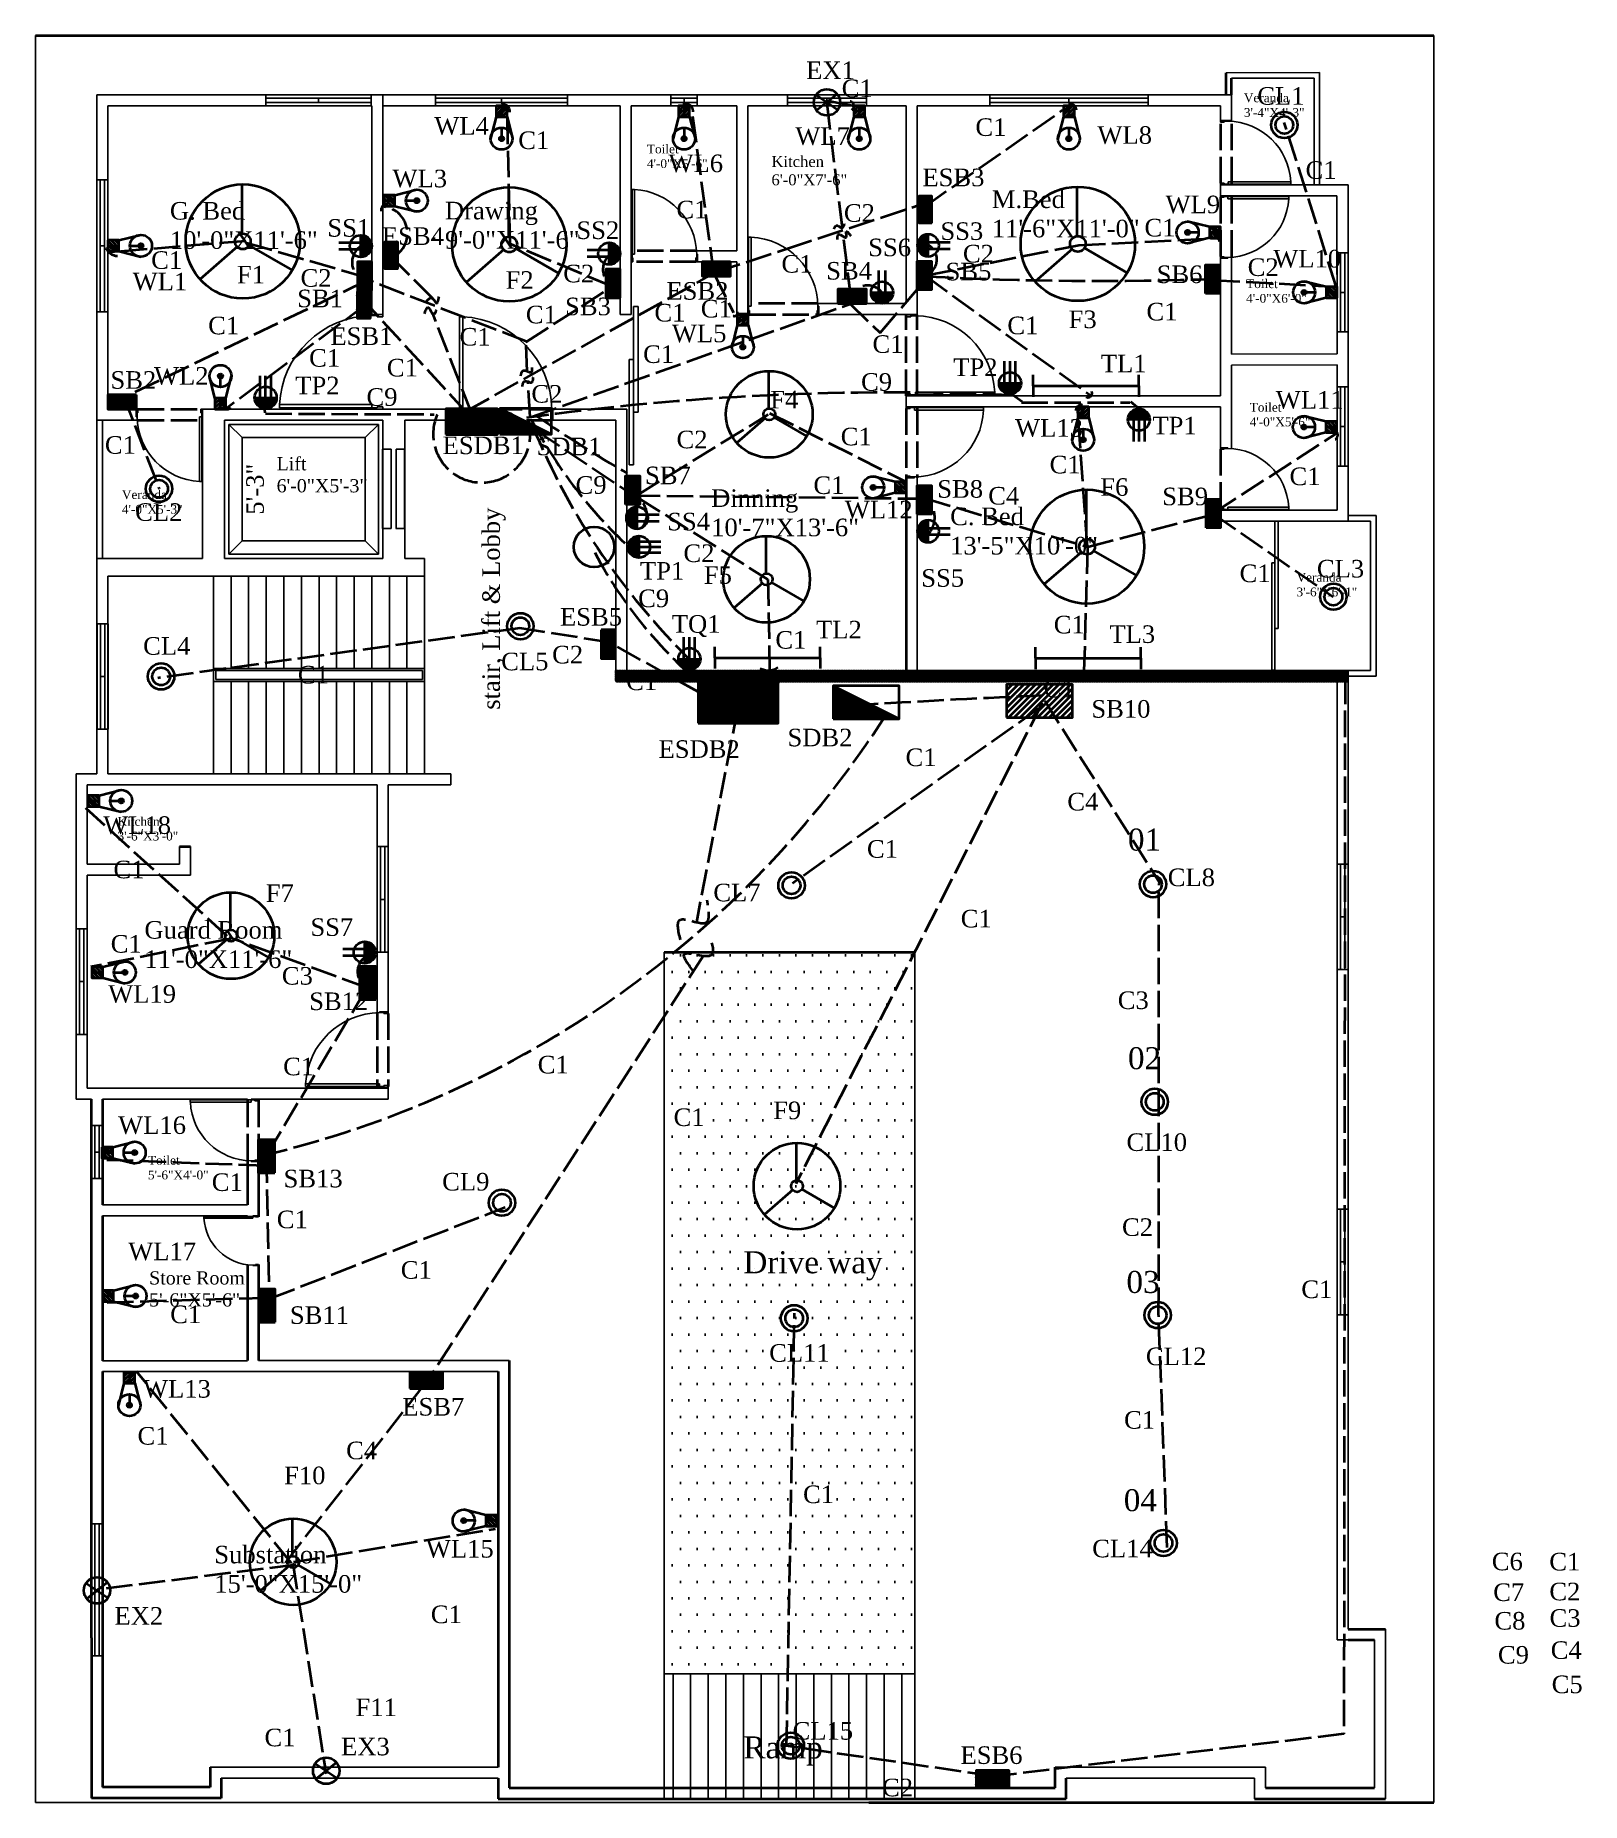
# Model space of a CAD drawing. Header units: inches. Extents: x -495 to 208, y -761 to 43.
import ezdxf

# ---------------------------------------------------------------- set-up
doc = ezdxf.new("R2010")
doc.units = ezdxf.units.IN
doc.header["$MEASUREMENT"] = 0
doc.linetypes.add('ACAD_ISO02W100', pattern=[15, 12, -3])
doc.linetypes.add('ACAD_ISO03W100', pattern=[30, 12, -18])
for name, color, linetype in [('conduit', 110, 'ACAD_ISO02W100'), ('conduit_text', 151, 'ACAD_ISO02W100'), ('Dimention', 228, 'Continuous'), ('Discontinuos', 221, 'ACAD_ISO02W100'), ('Door', 170, 'Continuous'), ('drive way', 223, 'Continuous'), ('Emergency C', 50, 'ACAD_ISO02W100'), ('Fan', 29, 'Continuous'), ('Hatch', 170, 'Continuous'), ('ramp', 5, 'Continuous'), ('Room Name', 12, 'Continuous'), ('SDB to SDB Conduit', 98, 'ACAD_ISO03W100'), ('sliding door', 6, 'Continuous'), ('stair', 160, 'Continuous'), ('Switch board', 182, 'Continuous'), ('Text', 18, 'Continuous'), ('TExt 2', 228, 'Continuous'), ('veranda', 24, 'Continuous'), ('window', 78, 'Continuous')]:
    doc.layers.add(name, color=color, linetype=linetype)
doc.layers.get('Dimention').off()
doc.styles.get("Standard").update_dxf_attribs({"font": 'times.ttf', "height": 8})

# ---------------------------------------------------------------- blocks, each defined once
blk = doc.blocks.new('window 2')
at = {"layer": 'Door'}
for p, q in [((0.5, 5), (0.5, 47)), ((0.5, 47), (2, 47)), ((2, 47), (2, 5)), ((2, 5), (0, 5)), ((0, 0), (0, 5)), ((1, 0), (0, 0)), ((0.5, 2.5), (0.5, 5)), ((1, 2.5), (0.5, 2.5)), ((1, 0), (1, 2.5)), ((42.5, 2.5), (42, 2.5)), ((42, 0), (42, 2.5)), ((43, 0), (42, 0)), ((43, 5), (42.5, 5)), ((42.5, 2.5), (42.5, 5)), ((43, 0), (43, 5))]:
    blk.add_line(p, q, dxfattribs=at)
blk.add_arc((-0.12, 4.43), 42.62, 0.76273, 87.15401, dxfattribs=at)
blk = doc.blocks.new('window 1')
at = {"layer": 'Door'}
for p, q in [((-0.5, 47), (-2, 47)), ((-2, 47), (-2, 5)), ((-0.5, 5), (-0.5, 47)), ((-43, 5), (-42.5, 5)), ((-43, 0), (-43, 5)), ((-43, 0), (-42, 0)), ((-42.5, 2.5), (-42.5, 5)), ((-42.5, 2.5), (-42, 2.5)), ((-42, 0), (-42, 2.5)), ((-2, 5), (0, 5)), ((-1, 2.5), (-0.5, 2.5)), ((-1, 0), (-1, 2.5)), ((-1, 0), (0, 0)), ((-0.5, 2.5), (-0.5, 5)), ((0, 0), (0, 5))]:
    blk.add_line(p, q, dxfattribs=at)
blk.add_arc((0.1, 4.4), 42.6, 92.846, 179.2373, dxfattribs=at)
blk = doc.blocks.new('window')
at = {"layer": 'window'}
for p, q in [((-12, 5), (12, 5)), ((-12, 0), (-12, 5)), ((-12, 3.5), (12, 3.5)), ((0, 3.5), (0, 1.5)), ((12, 5), (12, 0)), ((12, 1.5), (-12, 1.5)), ((12, 0), (-12, 0))]:
    blk.add_line(p, q, dxfattribs=at)
blk = doc.blocks.new("6' sliding door")
at = {"layer": 'sliding door'}
for p, q in [((0, 0), (0, -72)), ((0, 0), (2, 0)), ((2, 0), (2, -48)), ((-2, -24), (-2, -72)), ((0, -24), (-2, -24)), ((0, -48), (2, -48)), ((0, -72), (-2, -72))]:
    blk.add_line(p, q, dxfattribs=at)
blk = doc.blocks.new('sliding door off')
at = {"layer": 'sliding door'}
for p, q in [((-24.27, 5.06), (-0.27, 5.06)), ((-24.27, 3.06), (-24.27, 5.06)), ((-0.27, 5.06), (-0.27, 3.06)), ((-0.27, 3.06), (-24.27, 3.06)), ((-24.27, 1.98), (-0.26, 1.98)), ((-24.26, 0.03), (-24.26, 2.03)), ((-0.26, 0.03), (-24.26, 0.03)), ((-0.26, 1.98), (-0.26, 0.03))]:
    blk.add_line(p, q, dxfattribs=at)
blk = doc.blocks.new('A$C7D924392')
at = {"layer": 'sliding door'}
for p, q in [((0, 0), (0, 48.87)), ((0, 48.87), (1.5, 48.87)), ((1.5, 0), (1.5, 48.87)), ((0, 0), (1.5, 0))]:
    blk.add_line(p, q, dxfattribs=at)
blk = doc.blocks.new('Sliding door2')
at = {"layer": 'sliding door'}
for p, q in [((-3, -67.86), (-3, -18.99)), ((-3, -18.99), (-1.5, -18.99)), ((-1.5, -67.86), (-1.5, -18.99)), ((-3, -67.86), (-1.5, -67.86))]:
    blk.add_line(p, q, dxfattribs=at)
blk.add_blockref('A$C7D924392', (-1.5, -48.87), dxfattribs=at)
blk = doc.blocks.new('Fan')
at = {"layer": 'Fan', "lineweight": 40}
for p, q in [((-0.17, 2.72), (-0.17, 19.58)), ((-1.81, -1.73), (-14.7, -12.97)), ((2.28, -1.41), (17.05, -9.95))]:
    blk.add_line(p, q, dxfattribs=at)
for radius in [19.69, 2.69]:
    blk.add_circle((0.05, 0.01), radius, dxfattribs=at)
blk = doc.blocks.new('2 pin')
at = {"layer": 'Switch board', "lineweight": 40}
h = blk.add_hatch(dxfattribs=at)
h.set_pattern_fill('ANSI31', color=256, scale=5, style=0)
h.set_pattern_definition([(45, (-254.6713, 8.2058), (-0.4419417, 0.4419417), [])])
h.paths.add_polyline_path([(5, 5), (-5, 5, 1)])
for p, q in [((-1.5, 5), (-1.5, 15)), ((1.5, 5), (1.5, 15)), ((-5, 5), (5, 5))]:
    blk.add_line(p, q, dxfattribs=at)
blk.add_circle((0, 5), 5, dxfattribs=at)
blk = doc.blocks.new('SB')
at = {"layer": 'Switch board', "lineweight": 40}
h = blk.add_hatch(dxfattribs=at)
h.set_pattern_fill('ANSI31', color=256, scale=5, style=0)
h.set_pattern_definition([(45, (-224.795, 3.29954), (-0.4419417, 0.4419417), [])])
h.paths.add_polyline_path([(5, 0), (5, 5), (-5, 5), (-5, 0)])
blk.add_lwpolyline([(-5, 0), (5, 0), (5, 5), (-5, 5)], close=True, dxfattribs=at)
blk = doc.blocks.new('WL')
at = {"layer": 'Switch board', "lineweight": 40}
h = blk.add_hatch(dxfattribs=at)
h.set_pattern_fill('ANSI31', color=256, scale=5, style=0)
h.set_pattern_definition([(45, (-235.11827, 115.6762), (-0.4419417, 0.4419417), [])])
h.paths.add_polyline_path([(1, 15, 1), (-1, 15, 1)])
h = blk.add_hatch(dxfattribs=at)
h.set_pattern_fill('ANSI31', color=256, scale=10, style=0)
h.set_pattern_definition([(45, (-235.1183, 115.6762), (-0.8838835, 0.8838835), [])])
h.paths.add_polyline_path([(0, 5), (-2.5, 5), (-2.5, 0), (0, 0)])
h.paths.add_polyline_path([(0, 0), (2.5, 0), (2.5, 5), (0, 5)])
for p, q in [((-2.5, 5), (-5, 15)), ((0, 10), (0, 15)), ((2.5, 5), (5, 15)), ((0, 0), (0, 5))]:
    blk.add_line(p, q, dxfattribs=at)
blk.add_lwpolyline([(-2.5, 0), (2.5, 0), (2.5, 5), (-2.5, 5)], close=True, dxfattribs=at)
for radius in [5, 1]:
    blk.add_circle((0, 15), radius, dxfattribs=at)
blk = doc.blocks.new('SDB')
at = {"layer": 'Switch board', "lineweight": 40}
h = blk.add_hatch(dxfattribs=at)
h.set_pattern_fill('ANSI31', color=256, style=0)
h.set_pattern_definition([(45, (-222.54473, 8.84913), (-0.08838835, 0.08838835), [])])
h.paths.add_polyline_path([(-5, 5), (-5, 0), (5, 0)])
blk.add_line((-5, 5), (5, 0), dxfattribs=at)
blk.add_lwpolyline([(-5, 0), (5, 0), (5, 5), (-5, 5)], close=True, dxfattribs=at)
blk = doc.blocks.new('EXF')
at = {"layer": 'Switch board', "lineweight": 40}
for p, q in [((-4.96, 3.37), (4.96, -3.37)), ((4.69, 3.74), (-4.69, -3.74))]:
    blk.add_line(p, q, dxfattribs=at)
blk.add_circle((0, 0), 6, dxfattribs=at)
blk = doc.blocks.new('CL')
at = {"layer": 'Switch board', "lineweight": 40}
for radius in [6, 4]:
    blk.add_circle((0, 0), radius, dxfattribs=at)
blk = doc.blocks.new('TL')
at = {"layer": 'Switch board', "lineweight": 40}
for p, q in [((-24, 0), (-24, 5)), ((-24, 0), (24, 0)), ((-24, 0), (-24, -5)), ((24, 0), (24, 5)), ((24, 0), (24, -5))]:
    blk.add_line(p, q, dxfattribs=at)
blk = doc.blocks.new('ESDB')
at = {"layer": 'Emergency C', "lineweight": 40}
h = blk.add_hatch(dxfattribs=at)
h.set_pattern_fill('ANSI37', color=256, style=0)
h.set_pattern_definition([(45, (293.69249, 96.94993), (-0.08838835, 0.08838835), []), (135, (293.69249, 96.94993), (-0.08838835, -0.08838835), [])])
h.paths.add_polyline_path([(15.29, -7.45), (15.29, 0.05), (0.29, 0.05)])
at = {"layer": 'Switch board', "lineweight": 40, "xscale": 1.5, "yscale": 1.5, "zscale": 1.5}
blk.add_blockref('SDB', (7.79, -7.45), dxfattribs=at)
blk = doc.blocks.new('ESB')
at = {"layer": 'Switch board', "lineweight": 40}
h = blk.add_hatch(dxfattribs=at)
h.set_pattern_fill('ANSI33', color=256, style=0)
h.set_pattern_definition([(45, (320.91762, 69.20733), (-0.1767767, 0.1767767), []), (45, (321.0944, 69.20733), (-0.1767767, 0.1767767), [0.125, -0.0625])])
h.paths.add_polyline_path([(0.01, -5.06), (5.01, -5.06), (5.01, 4.94), (0.01, 4.94)])
blk.add_line((4.99, -0.12), (0.05, -0.09), dxfattribs=at)
at = {"layer": 'Switch board', "lineweight": 40, "rotation": 90}
blk.add_blockref('SB', (5.01, -0.06), dxfattribs=at)
blk = doc.blocks.new('3 pin')
at = {"layer": 'Switch board', "lineweight": 40}
h = blk.add_hatch(dxfattribs=at)
h.set_pattern_fill('ANSI31', color=256, scale=5, style=0)
h.set_pattern_definition([(45, (-257.0965, 5.305), (-0.4419417, 0.4419417), [])])
h.paths.add_polyline_path([(5, 5), (-5, 5, 1)])
for p, q in [((-2.5, 5), (-2.5, 15)), ((0, 5), (0, 15)), ((2.5, 5), (2.5, 15)), ((-5, 5), (5, 5))]:
    blk.add_line(p, q, dxfattribs=at)
blk.add_circle((0, 5), 5, dxfattribs=at)

msp = doc.modelspace()

# ---------------------------------------------------------------- hatches: boundary and pattern name
at = {"layer": 'drive way', "lineweight": 40}
h = msp.add_hatch(dxfattribs=at)
h.set_pattern_fill('DOTS', color=256, scale=120, style=0)
h.set_pattern_definition([(0, (-36.414, 0), (3.75, 7.5), [0, -7.5])])
h.paths.add_polyline_path([(-209.23, -701.96), (-95.23, -701.96), (-95.23, -373.61), (-209.23, -373.61)])
at = {"layer": 'Hatch', "lineweight": 40}
h = msp.add_hatch(dxfattribs=at)
h.set_pattern_fill('ANSI31', color=256, style=0)
h.paths.add_polyline_path([(102.19, -245.53), (-98.81, -245.53), (-103.81, -245.53), (-230.81, -245.53), (-230.81, -250.53), (-223.81, -250.53), (-39.81, -250.53), (102.19, -250.53)])

# ---------------------------------------------------------------- linework, layer by layer
for p, q in [((-494.81, 43.47), (-494.81, -760.53)), ((141.19, -760.53), (141.19, 43.47)), ((-466.81, 16.47), (49.19, 16.47)), ((-466.81, -131.53), (-466.81, 16.47)), ((-336.81, -84.53), (-336.81, 16.47)), ((49.19, 4.73), (49.19, 16.47)), ((-461.81, 11.47), (-341.81, 11.47)), ((-461.81, -126.53), (-461.81, 11.47)), ((-341.81, -84.03), (-341.81, 11.47)), ((-336.81, 11.47), (-228.81, 11.47)), ((-336.81, -84.53), (-336.81, 11.47)), ((-228.81, -83.53), (-228.81, 11.47)), ((-223.81, 11.47), (-175.81, 11.47)), ((-223.81, -83.53), (-223.81, 11.47)), ((-175.81, -54.53), (-175.81, 11.47)), ((-170.81, 11.47), (-98.81, 11.47)), ((-170.81, -83.53), (-170.81, 11.47)), ((-98.81, -78.53), (-98.81, 11.47)), ((-93.81, 11.47), (44.19, 11.47)), ((-93.81, -83.53), (-93.81, 11.47)), ((44.19, 4.05), (44.19, 11.47)), ((44.19, 4.73), (49.19, 4.73)), ((44.19, -24.51), (97.12, -24.48)), ((44.19, -29.51), (44.19, -24.51)), ((44.19, -29.51), (97.12, -29.48)), ((97.12, -24.48), (97.12, -24.48)), ((97.12, -24.48), (102.19, -24.48)), ((97.12, -29.48), (97.19, -101.48)), ((102.19, -177.53), (102.19, -24.48)), ((-194.12, -54.53), (-175.81, -54.53)), ((-223.81, -59.53), (-223.11, -59.53)), ((-194.41, -59.53), (-175.81, -59.53)), ((-175.81, -83.53), (-175.81, -59.53)), ((44.19, -120.53), (44.19, -57.23)), ((49.19, -101.52), (49.19, -57.04)), ((-138.98, -78.53), (-98.81, -78.53)), ((-228.81, -83.53), (-223.81, -83.53)), ((-175.81, -83.53), (-170.06, -83.53)), ((-139.31, -83.53), (-93.81, -83.53)), ((-93.81, -84.12), (-93.81, -83.53)), ((49.19, -101.52), (97.19, -101.48)), ((49.19, -106.52), (97.19, -106.48)), ((49.19, -144.58), (49.19, -106.52)), ((97.19, -172.53), (97.19, -106.48)), ((-93.81, -120.53), (-98.81, -120.53)), ((-98.81, -125.53), (-98.81, -120.53)), ((-93.81, -120.53), (44.19, -120.53)), ((-461.81, -126.53), (-448.21, -126.53)), ((-418.81, -131.53), (-418.81, -126.53)), ((-418.81, -126.53), (-300.43, -126.53)), ((-259.93, -126.53), (-247.81, -126.53)), ((-247.81, -126.53), (-225.81, -126.53)), ((-225.81, -245.53), (-225.81, -126.53)), ((-93.81, -125.53), (-98.81, -125.53)), ((-93.81, -125.53), (44.19, -125.53)), ((44.19, -144.15), (44.19, -125.53)), ((-466.81, -131.53), (-448.51, -131.53)), ((-418.81, -194.53), (-418.81, -131.53)), ((-408.81, -194.53), (-408.81, -131.53)), ((-408.81, -131.53), (-336.81, -131.53)), ((-406.81, -133.53), (-338.81, -133.53)), ((-406.81, -192.53), (-406.81, -133.53)), ((-400.81, -139.53), (-406.81, -133.53)), ((-344.81, -139.53), (-338.81, -133.53)), ((-338.81, -192.53), (-338.81, -133.53)), ((-336.81, -194.53), (-336.81, -131.53)), ((-336.81, -194.53), (-336.81, -131.53)), ((-326.81, -131.53), (-301.43, -131.53)), ((-326.81, -194.53), (-326.81, -131.53)), ((-260.43, -131.53), (-252.81, -131.53)), ((-252.81, -131.53), (-230.81, -131.53)), ((-230.81, -250.53), (-230.81, -131.53)), ((-400.81, -139.53), (-344.81, -139.53)), ((-400.81, -186.53), (-400.81, -139.53)), ((-344.81, -186.53), (-344.81, -139.53)), ((-93.81, -245.53), (-93.81, -157.36)), ((44.19, -172.53), (97.19, -172.47)), ((44.19, -177.53), (44.19, -172.53)), ((72.92, -172.46), (72.92, -172.5)), ((44.19, -177.53), (99.69, -177.53)), ((97.19, -177.53), (102.19, -177.53)), ((-400.81, -186.53), (-406.81, -192.53)), ((-406.81, -192.53), (-338.81, -192.53)), ((-400.81, -186.53), (-344.81, -186.53)), ((-344.81, -186.53), (-338.81, -192.53)), ((-466.81, -194.53), (-418.81, -194.53)), ((-466.81, -292.53), (-466.81, -194.53)), ((-408.81, -194.53), (-336.81, -194.53)), ((-326.81, -194.53), (-317.81, -194.53)), ((-317.81, -202.53), (-317.81, -194.53)), ((-317.81, -202.53), (-317.81, -194.53)), ((-230.81, -202.53), (-230.81, -194.53)), ((-230.81, -202.53), (-230.81, -194.53)), ((-461.81, -202.53), (-317.81, -202.53)), ((-461.81, -292.53), (-461.81, -202.53)), ((-98.81, -245.53), (102.19, -245.53)), ((102.19, -357.53), (102.19, -245.53)), ((-230.81, -250.53), (-223.81, -250.53)), ((-223.81, -250.53), (-39.81, -250.53)), ((97.19, -390.53), (97.19, -250.53)), ((-476.31, -292.53), (-466.81, -292.53)), ((-476.31, -292.53), (-476.31, -440.53)), ((-461.81, -292.53), (-305.81, -292.53)), ((-305.81, -297.53), (-305.81, -292.53)), ((-471.31, -297.53), (-424.19, -297.52)), ((-471.31, -297.53), (-471.31, -333.53)), ((-424.31, -297.53), (-339.31, -297.53)), ((-339.31, -297.53), (-339.31, -401.15)), ((-334.31, -297.53), (-334.31, -401.53)), ((-334.31, -297.53), (-305.81, -297.53)), ((-429.31, -325.58), (-429.31, -333.53)), ((-424.31, -325.58), (-424.31, -338.53)), ((-471.31, -333.53), (-429.31, -333.53)), ((-471.31, -338.53), (-424.31, -338.53)), ((-471.31, -338.53), (-471.31, -435.53)), ((102.19, -681.53), (102.19, -357.53)), ((-208.81, -758.83), (-208.81, -373.61)), ((-94.81, -758.83), (-94.81, -373.61)), ((97.19, -686.53), (97.19, -390.53)), ((-469.34, -440.53), (-476.31, -440.53)), ((-471.31, -435.53), (-334.31, -435.53)), ((-398.34, -440.53), (-464.34, -440.53)), ((-334.31, -440.53), (-393.34, -440.53)), ((-334.31, -434.33), (-334.31, -440.53)), ((-398.34, -488.53), (-464.34, -488.53)), ((-398.34, -493.53), (-464.34, -493.53)), ((-398.34, -559.53), (-464.34, -559.53)), ((-393.34, -559.35), (-279.34, -559.35)), ((-464.34, -564.35), (-284.34, -564.35)), ((119.19, -758.83), (119.19, -681.53)), ((97.19, -686.53), (102.19, -686.53)), ((114.19, -753.83), (114.19, -686.53)), ((-208.81, -701.96), (-94.81, -701.96)), ((-415.34, -744.35), (-284.34, -744.35)), ((-31.09, -744.35), (64.69, -744.35)), ((64.69, -753.83), (64.69, -744.35)), ((-410.34, -749.35), (-284.34, -749.35)), ((-26.09, -749.35), (59.69, -749.35)), ((59.69, -758.83), (59.69, -749.35)), ((-494.81, -760.53), (141.19, -760.53)), ((-172.81, -760.53), (-58.81, -760.53))]:
    msp.add_line(p, q)
at = {"lineweight": 40}
for p, q in [((-494.81, 43.47), (141.19, 43.47)), ((-98.81, -157.78), (-98.81, -245.53)), ((-429.31, -325.58), (-424.31, -325.58)), ((-208.81, -373.61), (-94.81, -373.61)), ((-469.34, -685.53), (-469.34, -440.53)), ((-464.34, -440.53), (-464.34, -488.53)), ((-398.34, -440.53), (-398.34, -441.85)), ((-393.34, -440.53), (-393.34, -441.19)), ((-398.34, -468.5), (-398.34, -488.53)), ((-393.34, -468.25), (-393.34, -493.53)), ((-464.34, -493.53), (-464.34, -559.53)), ((-398.34, -493.53), (-398.34, -494.58)), ((-393.34, -493.53), (-393.34, -494.05)), ((-398.34, -515.81), (-398.34, -559.35)), ((-393.34, -515.7), (-393.34, -559.35)), ((-279.34, -559.35), (-279.34, -753.83)), ((-464.34, -564.35), (-464.34, -753.53)), ((-284.34, -564.35), (-284.34, -744.35)), ((102.19, -681.53), (119.19, -681.53)), ((-469.34, -685.53), (-469.34, -758.53)), ((102.19, -686.53), (114.19, -686.53)), ((-415.34, -744.35), (-415.34, -753.53)), ((-31.09, -753.83), (-31.09, -744.35)), ((-415.34, -753.53), (-464.34, -753.53)), ((-410.34, -749.35), (-410.34, -758.53)), ((-284.34, -749.35), (-284.34, -758.83)), ((-279.34, -753.83), (-31.09, -753.83)), ((-26.09, -758.83), (-26.09, -749.35)), ((64.69, -753.83), (114.19, -753.83)), ((-410.34, -758.53), (-469.34, -758.53)), ((-284.34, -758.83), (-89.11, -758.83)), ((-115.81, -760.53), (141.19, -760.53)), ((-94.69, -758.83), (-26.09, -758.83)), ((59.69, -758.83), (119.19, -758.83))]:
    msp.add_line(p, q, dxfattribs=at)
at = {"lineweight": 18}
for p, q in [((-231.11, -245.53), (-103.81, -245.53)), ((-103.81, -245.53), (-98.81, -245.53))]:
    msp.add_line(p, q, dxfattribs=at)
at = {"lineweight": 9}
msp.add_line((-43.6, -250.53), (102.21, -250.53), dxfattribs=at)
at = {"layer": 'conduit', "lineweight": 40}
for p, q in [((-278.88, -51.06), (-280.27, 11.48)), ((-134.95, 13.86), (-122.65, 11.49)), ((-127.81, -44.02), (-134.95, 13.86)), ((96.8, -70.85), (73.18, 3.86)), ((-123.82, -76.33), (-127.31, -48.08)), ((-399.08, -50.09), (-461.48, -55.3)), ((-344.06, -66.81), (-399.9, -50.69)), ((-313.62, -48.56), (-313.62, -49.34)), ((-232.52, -70.79), (-279.3, -51.24)), ((-90.1, -65.76), (-20.2, -51.96)), ((-20.2, -51.96), (44.2, -48.76)), ((-344.09, -68.1), (-452.04, -120.05)), ((-271.21, -95.99), (-344.42, -67.45)), ((-271.74, -96.1), (-232.81, -71.05)), ((-110.67, -91.85), (-88.64, -66.09)), ((-89.85, -66), (-14.71, -120.46)), ((40.91, -67.85), (97.1, -70.91)), ((-269.24, -130.11), (-121.54, -77.73)), ((-124.78, -78.2), (-110.67, -91.85)), ((-271.11, -109.52), (-271.74, -95.89)), ((-455.01, -120.03), (-438.56, -162.8)), ((-269.72, -130.05), (-270.77, -113.56)), ((-278.93, -128.3), (-220.43, -167.47)), ((-160.94, -128.38), (-98.8, -159.65)), ((-16.33, -189.28), (-20.89, -125.55)), ((-221.35, -165.86), (-161.62, -129.08)), ((41.11, -173.78), (97.04, -137.52)), ((-222.64, -165.86), (-89.28, -167.31)), ((-220.91, -166.73), (-161.71, -204.04)), ((-90.32, -167.06), (-16.33, -189.28)), ((-16.2, -189.16), (41.78, -174.17)), ((41.11, -174.3), (95.44, -212.03)), ((-16.35, -189.48), (-17.93, -245.65)), ((-161.71, -204.04), (-160.88, -245.49)), ((-37.96, -262.42), (-150.53, -342.43)), ((-36.97, -260.38), (-148.97, -479.01)), ((-35.77, -259.27), (16.7, -342.36)), ((-407.52, -366.31), (-471.91, -308.11)), ((16.03, -538.2), (16.19, -342.45)), ((-406, -367.5), (-469.52, -380.36)), ((-343.94, -389.8), (-406.69, -366.91)), ((-389.43, -465.53), (-343.94, -389.8)), ((-390.39, -470.84), (-464.25, -468.1)), ((-389.8, -466.58), (-388.48, -533.59)), ((-388.22, -531.22), (-281.09, -489.6)), ((-390.19, -530.95), (-464.49, -533.17)), ((19.92, -644.41), (16.03, -538.2))]:
    msp.add_line(p, q, dxfattribs=at)
for centre, radius, start, end in [((-282.06, 8.91), 3.08, 353.07831, 103.1979), ((-199.03, 8.84), 3.37, 358.2835, 111.85104), ((-124.59, 11.36), 2.07, 301.89469, 81.1998), ((-24.29, 9.38), 2.92, 3.22069, 104.81764), ((-335.24, -35.88), 2.35, 72.6985, 194.11779), ((-337.8, -46.56), 12.2, 297.25587, 86.51022), ((42.33, -48.05), 1.99, 293.68092, 44.57338), ((-457.1, -50.78), 6.11, 201.53275, 266.5551), ((-341.82, -59.86), 8.97, 123.8289, 223.61629), ((-227.85, -63), 8.85, 122.37595, 239.13346), ((-92.37, -58.56), 7.55, 286.43155, 71.97518), ((-116.28, -78.32), 8.04, 20.03191, 164.40623), ((-11.25, 1430.9), 1499.13, 267.01595, 272.05095), ((-176.91, -82.79), 1.43, 244.17693, 21.45267), ((-104.89, -1333.69), 1214.69, 87.50109, 97.88244), ((-16.11, -119.35), 1.87, 242.17368, 25.34955), ((-407.65, -124.7), 1.96, 202.82489, 325.95258), ((-19.08, -127.26), 2.58, 80.23958, 177.0171), ((-80.04, -32.42), 213.49, 207.57554, 226.58909), ((70.65, 356.74), 592.02, 235.2878, 239.96102), ((95.25, -138.33), 2.25, 300.0209, 101.52998), ((-99.73, -159.54), 0.959, 266.36689, 54.01965), ((-225.78, -174.6), 9.06, 318.71772, 56.07084), ((-97.35, -175.72), 11.55, 314.27153, 49.93652), ((-161.52, -238.18), 7.26, 239.34096, 307.06228), ((148.57, -4609.81), 4356.88, 92.43693, 93.47595), ((-497.44, -15.51), 462.89, 283.17698, 327.32206), ((-340.09, -382.56), 8.21, 116.33931, 242.17119)]:
    msp.add_arc(centre, radius, start, end, dxfattribs=at)
for points in [[(-131.6, -44.58), (-130.3, -42.97), (-128.15, -44.1), (-126.68, -42.2)], [(-130.04, -49.34), (-129.41, -47.03), (-126.06, -48.47), (-126.06, -45.89), (-123.61, -48.2)], [(-317.79, -83), (-316.09, -80.26), (-313.81, -83.55), (-312.27, -81.34)], [(-316.87, -77.54), (-314.66, -76.01), (-312.31, -78.33), (-311.23, -75.29)], [(-274.01, -111.35), (-272.85, -108.96), (-269.17, -109.74), (-268.88, -107.56)], [(-273.34, -116.35), (-272.27, -113.87), (-269.09, -114.37), (-268.34, -112.06)]]:
    msp.add_spline(points, degree=3, dxfattribs=at)
at = {"layer": 'Discontinuos', "lineweight": 40}
for p, q in [((44.19, 3.17), (44.2, -24.51)), ((49.19, 3.17), (49.2, -24.51)), ((44.19, -30.17), (44.19, -57.23)), ((49.19, -30.17), (49.19, -57.23)), ((-194.12, -54.53), (-222.41, -54.53)), ((-194.41, -59.53), (-223.11, -59.53)), ((-138.98, -78.53), (-169.31, -78.53)), ((-170.06, -83.53), (-139.31, -83.53)), ((-98.81, -120.53), (-98.81, -83.67)), ((-93.81, -120.53), (-93.81, -83.67)), ((-448.21, -126.53), (-419.16, -126.53)), ((-300.43, -126.53), (-259.93, -126.53)), ((-98.81, -126.28), (-98.81, -157.78)), ((-93.81, -126.28), (-93.81, -157.78)), ((-448.21, -131.53), (-419.16, -131.53)), ((-301.43, -131.53), (-260.43, -131.53)), ((44.19, -144.81), (44.19, -171.87)), ((-339.31, -401.53), (-339.31, -434.73)), ((-334.31, -401.53), (-334.31, -434.73)), ((-398.34, -441.19), (-398.34, -468.25)), ((-393.34, -441.19), (-393.34, -468.25))]:
    msp.add_line(p, q, dxfattribs=at)
at = {"layer": 'Emergency C', "lineweight": 40}
for p, q in [((-186.26, -64.77), (-196.12, 9.09)), ((-90.38, -34.33), (-27.65, 9.53)), ((-153.22, -53.62), (-93.11, -33.81)), ((-93.06, -33.87), (-90.38, -32.99)), ((-185.81, -64.32), (-153.17, -53.61)), ((-314.04, -76.25), (-332.87, -57.41)), ((-298.89, -127.51), (-186.26, -64.77)), ((-186.26, -64.77), (-177.3, -82.68)), ((-344.19, -78.88), (-407.72, -126.09)), ((-298.2, -128.64), (-343.91, -78.89)), ((-296.3, -128.58), (-314.26, -82.66)), ((-45.98, -123.28), (-50.25, -120.23)), ((-390.37, -128.26), (-390.72, -124.26)), ((-390.2, -128.61), (-313.38, -128.96)), ((-46.38, -123.49), (2.86, -123.49)), ((3.27, -123.08), (6.12, -125.52)), ((-274.52, -226.2), (-439.17, -248.9)), ((-233.44, -232.75), (-274.52, -226.2)), ((-180.3, -262.58), (-233.44, -232.75)), ((-182.56, -260.94), (-172.17, -247.66)), ((-172.17, -247.66), (-85.87, -248.14)), ((-85.87, -248.14), (100.79, -248.74)), ((100.79, -248.74), (100.28, -729.22)), ((-175.38, -262.3), (-194.21, -359.99)), ((-190.92, -375.19), (-314.32, -565.37)), ((-153.19, -735.2), (-149.56, -537.82)), ((-378.52, -651.46), (-448.82, -564.31)), ((-381.12, -651.46), (-316.89, -569.08)), ((-314.32, -565.37), (-312.52, -568.07)), ((-377.21, -651.02), (-285.52, -635.97)), ((-376.35, -652.32), (-466.61, -663.6)), ((-377.75, -651.56), (-362.62, -747.39)), ((100.28, -729.22), (-58.76, -748.59)), ((-58.9, -748.51), (-153.44, -734.7))]:
    msp.add_line(p, q, dxfattribs=at)
for centre, radius, start, end in [((-291.79, -137.9), 22.09, 156.11058, 15.72581), ((26.71, -12.72), 319.4, 202.31746, 226.44697), ((-61.19, -96.14), 203.2, 208.09446, 234.11323)]:
    msp.add_arc(centre, radius, start, end, dxfattribs=at)
for points in [[(-201.45, -368.01), (-201.59, -358.91), (-190.01, -360.29), (-189.32, -349.96)], [(-195.8, -381.93), (-199.66, -374.48), (-187.25, -374.76), (-187.94, -366.77)]]:
    msp.add_spline(points, degree=3, dxfattribs=at)
at = {"layer": 'ramp'}
for p, q in [((-204.81, -758.83), (-204.81, -701.96)), ((-196.81, -758.83), (-196.81, -701.96)), ((-188.81, -758.83), (-188.81, -701.96)), ((-180.81, -758.83), (-180.81, -701.96)), ((-172.81, -758.83), (-172.81, -701.96)), ((-164.81, -758.83), (-164.81, -701.96)), ((-164.81, -758.83), (-164.81, -701.96)), ((-156.81, -758.83), (-156.81, -701.96)), ((-148.81, -758.83), (-148.81, -701.96)), ((-140.81, -758.83), (-140.81, -701.96)), ((-132.81, -758.83), (-132.81, -701.96)), ((-124.81, -758.83), (-124.81, -701.96)), ((-116.81, -758.83), (-116.81, -701.96)), ((-116.81, -758.83), (-116.81, -701.96)), ((-108.81, -758.83), (-108.81, -701.96)), ((-100.81, -758.83), (-100.81, -701.96))]:
    msp.add_line(p, q, dxfattribs=at)
at = {"layer": 'stair'}
for p, q in [((-413.81, -292.53), (-413.81, -202.53)), ((-405.81, -244.53), (-405.81, -202.53)), ((-397.81, -244.53), (-397.81, -202.53)), ((-389.81, -244.53), (-389.81, -202.53)), ((-381.81, -244.53), (-381.81, -202.53)), ((-373.81, -244.53), (-373.81, -202.53)), ((-365.81, -244.53), (-365.81, -202.53)), ((-357.81, -244.53), (-357.81, -202.53)), ((-357.81, -244.53), (-357.81, -202.53)), ((-349.81, -244.53), (-349.81, -202.53)), ((-341.81, -244.53), (-341.81, -202.53)), ((-333.81, -244.53), (-333.81, -202.53)), ((-325.81, -244.53), (-325.81, -202.53)), ((-325.81, -244.53), (-325.81, -202.53)), ((-317.81, -292.53), (-317.81, -202.53)), ((-413.81, -244.53), (-317.81, -244.53)), ((-412.81, -245.53), (-318.81, -245.53)), ((-412.81, -249.53), (-412.81, -245.53)), ((-318.81, -249.53), (-318.81, -245.53)), ((-413.81, -250.53), (-317.81, -250.53)), ((-412.81, -249.53), (-318.81, -249.53)), ((-405.81, -292.53), (-405.81, -250.53)), ((-397.81, -292.53), (-397.81, -250.53)), ((-389.81, -292.53), (-389.81, -250.53)), ((-381.81, -292.53), (-381.81, -250.53)), ((-373.81, -292.53), (-373.81, -250.53)), ((-365.81, -292.53), (-365.81, -250.53)), ((-357.81, -292.53), (-357.81, -250.53)), ((-357.81, -292.53), (-357.81, -250.53)), ((-349.81, -292.53), (-349.81, -250.53)), ((-341.81, -292.53), (-341.81, -250.53)), ((-333.81, -292.53), (-333.81, -250.53)), ((-325.81, -292.53), (-325.81, -250.53)), ((-325.81, -292.53), (-325.81, -250.53))]:
    msp.add_line(p, q, dxfattribs=at)
at = {"layer": 'TExt 2', "lineweight": 40}
msp.add_circle((-240.75, -189.28), 9.21, dxfattribs=at)
at = {"layer": 'veranda'}
for p, q in [((46.69, 26.49), (89.19, 26.52)), ((89.19, 26.52), (89.19, -24.51)), ((49.19, 23.99), (86.69, 24.01)), ((86.69, 24.01), (86.69, -24.51)), ((-466.81, -131.53), (-466.81, -194.53)), ((-464.31, -131.53), (-464.31, -194.53)), ((102.19, -175.03), (114.93, -175.03)), ((114.93, -175.03), (114.93, -248.03)), ((102.19, -177.53), (112.43, -177.53)), ((112.43, -177.53), (112.43, -245.53)), ((102.19, -245.53), (112.43, -245.53)), ((102.19, -248.03), (114.93, -248.03))]:
    msp.add_line(p, q, dxfattribs=at)
at = {"layer": 'veranda', "lineweight": 40}
for p, q in [((46.69, 16.47), (46.69, 26.49)), ((49.19, 16.47), (49.19, 23.99))]:
    msp.add_line(p, q, dxfattribs=at)

# ---------------------------------------------------------------- block references
at = {"xscale": 0.5, "rotation": 180}
msp.add_blockref('window', (-199.81, 16.47), dxfattribs=at)
at = {"rotation": 90}
msp.add_blockref('window 2', (-336.81, -126.53), dxfattribs=at)
msp.add_blockref('window 2', (-302.43, -131.53))
at = {"xscale": 0.7, "yscale": 0.7, "rotation": 180}
msp.add_blockref('window 2', (-418.81, -126.53), dxfattribs=at)
at = {"layer": 'conduit', "lineweight": 40}
for name, p, xscale, yscale, zscale in [('ESDB', (-194.13, -251.26), 2.43, 2.43, 2.43), ('SDB', (-117.02, -267.52), 3, 3, 3), ('SB', (-38.12, -266.92), 3, 3, 3)]:
    msp.add_blockref(name, p, dxfattribs=dict(at, xscale=xscale, yscale=yscale, zscale=zscale))
at = {"layer": 'conduit', "lineweight": 40, "xscale": 1.5, "yscale": 1.5, "zscale": 1.5, "rotation": 90}
for name, p in [('SB', (-339.94, -387.71)), ('SB', (-385.93, -466.53)), ('SB', (-385.75, -534.38)), ('ESB', (-59.54, -753.44))]:
    msp.add_blockref(name, p, dxfattribs=at)
at = {"layer": 'conduit_text', "lineweight": 40}
for p in [(-466.77, -663.99), (-362.53, -746.04)]:
    msp.add_blockref('EXF', p, dxfattribs=at)
at = {"layer": 'Dimention', "lineweight": 40}
msp.add_blockref('Sliding door2', (70.43, -177.53), dxfattribs=at)
at = {"layer": 'Dimention', "lineweight": 40, "xscale": 2, "rotation": 90}
for p in [(-334.31, -349.6), (102.19, -357.53), (-471.31, -387.03), (102.19, -514.53)]:
    msp.add_blockref('window', p, dxfattribs=at)
at = {"layer": 'Dimention', "lineweight": 40, "xscale": 0.8, "yscale": 0.8, "rotation": 90}
msp.add_blockref('window 2', (-334.31, -435.13), dxfattribs=at)
at = {"layer": 'Door', "rotation": 270}
for name, p, xscale, yscale, zscale in [('window 1', (44.19, -24.51), 0.6799999999999953, 0.6799999999999953, 0.8), ('window 2', (-98.81, -120.55), -0.8575874999999991, 0.8575874999999991, 1.14345)]:
    msp.add_blockref(name, p, dxfattribs=dict(at, xscale=xscale, yscale=yscale, zscale=zscale))
at = {"layer": 'Door'}
for p, xscale, yscale in [((-223.81, -59.53), 0.7, 0.7), ((-170.81, -83.53), 0.75, 0.75)]:
    msp.add_blockref('window 2', p, dxfattribs=dict(at, xscale=xscale, yscale=yscale))
at = {"layer": 'Door', "xscale": 0.75, "yscale": 0.75, "rotation": 270}
msp.add_blockref('window 2', (-98.81, -125.53), dxfattribs=at)
at = {"layer": 'Emergency C', "lineweight": 40}
for p in [(-390.12, -126.4), (-51.56, -119.78), (-197.39, -245.25)]:
    msp.add_blockref('3 pin', p, dxfattribs=at)
for p, rotation in [((7.02, -126.33), 180), ((-225.32, -189.23), 270)]:
    msp.add_blockref('3 pin', p, dxfattribs=dict(at, rotation=rotation))
at = {"layer": 'Fan', "lineweight": 40}
for name, p in [('EXF', (-134.81, 12.97)), ('CL', (73.19, 2.69)), ('2 pin', (-109.76, -78.53)), ('WL', (-410.63, -126.53)), ('Fan', (-161.1, -128.93)), ('TL', (-16.99, -115.97)), ('CL', (-438.56, -162.8)), ('Fan', (-162.32, -203.99)), ('CL', (95.5, -211.89)), ('CL', (-274.24, -225.34)), ('TL', (-161.88, -239.64)), ('TL', (-16, -239.85)), ('CL', (-437.62, -248.17)), ('CL', (-150.92, -343.22)), ('CL', (13.48, -342.67)), ('Fan', (-405.89, -366.14)), ('CL', (14.25, -441.69)), ('Fan', (-148.49, -480.06)), ('CL', (-282.61, -487.6)), ('CL', (-149.72, -540.15)), ('CL', (15.58, -538.73)), ('Fan', (-377.65, -651.02)), ('CL', (18.24, -642.41)), ('CL', (-151.28, -734.59))]:
    msp.add_blockref(name, p, dxfattribs=at)
for name, p, rotation in [('WL', (-282.81, 11.47), 180), ('WL', (-199.81, 11.47), 180), ('WL', (-120.13, 11.47), 180), ('WL', (-24.81, 11.47), 180), ('WL', (-336.33, -31.73), 270), ('WL', (-461.81, -52.26), 270), ('2 pin', (-341.81, -52.41), 90), ('WL', (44.19, -46.2), 90), ('2 pin', (-228.87, -55.81), 90), ('WL', (97.19, -73.47), 90), ('WL', (-173.09, -83.33), 180), ('WL', (-18.29, -125.51), 180), ('WL', (97.11, -134.73), 90), ('WL', (-98.81, -162.18), 90), ('2 pin', (-340.02, -373.78), 90)]:
    msp.add_blockref(name, p, dxfattribs=dict(at, rotation=rotation))
for name, p, xscale, yscale, zscale in [('Fan', (-400.53, -50.29), 1.319999999999993, 1.319999999999993, 1.32), ('Fan', (-20.79, -51.4), 1.32, 1.319999999999999, 1.32), ('SB', (-123.4, -78.53), 1.299999999999955, 1.299999999999955, 1.3), ('SDB', (-271.86, -137.99), 2.339999999999989, 2.34, 2.34), ('Fan', (-16.57, -189.15), 1.32, 1.319999999999993, 1.32)]:
    msp.add_blockref(name, p, dxfattribs=dict(at, xscale=xscale, yscale=yscale, zscale=zscale))
at = {"layer": 'Fan', "lineweight": 40, "xscale": -1, "rotation": 270}
for p in [(-93.81, -52.1), (-226.18, -176.03), (-93.81, -182.15)]:
    msp.add_blockref('2 pin', p, dxfattribs=at)
at = {"layer": 'Fan', "lineweight": 40, "yscale": 1.300000000000011, "zscale": 1.3}
for p, xscale, rotation in [((-341.81, -66.05), 1.300000000000011, 90), ((-228.87, -69.44), 1.300000000000011, 90), ((-185.11, -59.53), 1.300000000000011, 180), ((-93.81, -65.73), -1.300000000000011, 270), ((37.37, -67.43), -1.300000000000011, 270), ((-455.31, -120.03), 1.300000000000011, 180), ((-226.47, -163.4), -1.300000000000011, 270), ((-93.81, -167.79), -1.300000000000011, 270), ((37.6, -174.02), -1.300000000000011, 270), ((-237.5, -233.49), 1.300000000000011, 270)]:
    msp.add_blockref('SB', p, dxfattribs=dict(at, xscale=xscale, rotation=rotation))
at = {"layer": 'Room Name', "lineweight": 40, "xscale": 1.319999999999993, "yscale": 1.319999999999993, "zscale": 1.32}
msp.add_blockref('Fan', (-279.34, -51.65), dxfattribs=at)
at = {"layer": 'SDB to SDB Conduit', "lineweight": 40}
for name, p, xscale, yscale, zscale in [('ESB', (-93.07, -35.68), 1.199999999999989, 1.200000000000003, 1.2), ('ESB', (-335.98, -56.54), 1.199999999999989, 1.200000000000003, 1.2), ('ESB', (-348.46, -79.16), 1.200000000000003, 1.199999999999999, 1.2), ('ESDB', (-308.57, -126.51), 1.560000000000002, 1.559999999999995, 1.56)]:
    msp.add_blockref(name, p, dxfattribs=dict(at, xscale=xscale, yscale=yscale, zscale=zscale))
at = {"layer": 'sliding door'}
for p, xscale in [((-366.07, 11.47), 2), ((-282.81, 11.47), 2.5), ((-134.81, 11.47), 1.5), ((-24.81, 11.47), 3)]:
    msp.add_blockref('window', p, dxfattribs=dict(at, xscale=xscale))
at = {"layer": 'sliding door', "xscale": 2.5, "rotation": 90}
for p in [(-461.81, -52.26), (-464.32, -663.72)]:
    msp.add_blockref('window', p, dxfattribs=at)
at = {"layer": 'sliding door', "color": 0, "lineweight": 40, "xscale": 1.5, "rotation": 90}
for p in [(102.19, -73.47), (102.2, -134.49)]:
    msp.add_blockref('window', p, dxfattribs=at)
at = {"layer": 'sliding door'}
msp.add_blockref("6' sliding door", (-222.73, -79.94), dxfattribs=at)
at = {"layer": 'sliding door', "xscale": 1.5, "yscale": 2, "rotation": 90}
msp.add_blockref('sliding door off', (-326.81, -144.43), dxfattribs=at)
at = {"layer": 'TExt 2', "lineweight": 40}
for p, rotation in [((-470.77, -304.79), 270), ((-469.11, -382.82), 270), ((-464.65, -464.78), 270), ((-464.25, -530.03), 270), ((-452.03, -564.71), 180), ((-285, -632.22), 90)]:
    msp.add_blockref('WL', p, dxfattribs=dict(at, rotation=rotation))
at = {"layer": 'TExt 2', "lineweight": 40, "xscale": 1.5, "yscale": 1.5, "zscale": 1.5}
msp.add_blockref('SB', (-316.96, -572.11), dxfattribs=at)
at = {"layer": 'window'}
for p, xscale, yscale, zscale, rotation in [((44.19, -29.51), -0.6599999999999682, 0.6599999999999682, 1.1, 270), ((44.19, -172.53), 0.6599999999999682, 0.6599999999999682, 1.1, 270), ((-393.34, -440.53), 0.6599999999999682, 0.6599999999999682, 1.1, 90), ((-393.34, -493.53), 0.5279999999999774, 0.5279999999999774, 0.8800000000000001, 90)]:
    msp.add_blockref('window 1', p, dxfattribs=dict(at, xscale=xscale, yscale=yscale, zscale=zscale, rotation=rotation))
at = {"layer": 'window', "xscale": 2, "rotation": 90}
msp.add_blockref('window', (-461.69, -248.2), dxfattribs=at)
at = {"layer": 'window', "lineweight": 40, "rotation": 90}
msp.add_blockref('window', (-464.34, -464.53), dxfattribs=at)

# ---------------------------------------------------------------- texts
at = {"layer": 'conduit_text', "lineweight": 40, "char_height": 8, "width": 84.7752, "attachment_point": 1}
for s, insert in [('C1', (-128.12, 23.36)), ('C1', (-67.29, 5.72)), ('C1', (-275.21, -0.24)), ('C1', (82.84, -13.81)), ('C1', (-203.28, -31.78)), ('C2', (-127.1, -33.34)), ('C1', (9.58, -40.02)), ('C1', (-442.14, -54.76)), ('C2', (-72.97, -51.84)), ('C2', (-374.21, -62.89)), ('C2', (-254.74, -60.89)), ('C1', (-155.51, -56.48)), ('C2', (56.52, -57.98)), ('C1', (-271.74, -79.54)), ('C1', (-213.28, -78.71)), ('C1', (-192.2, -76.88)), ('C1', (10.48, -78.22)), ('C1', (-416.23, -84.53)), ('C1', (-52.79, -84.49)), ('C1', (-301.88, -89.65)), ('C1', (-114.11, -92.97)), ('C1', (-370.32, -99.26)), ('C1', (-334.94, -103.71)), ('C1', (-218.42, -97.56)), ('C9', (-119.32, -110.21)), ('C9', (-344.22, -117.06)), ('C2', (-269.25, -115.61)), ('C2', (-203.22, -136.38)), ('C1', (-128.56, -135.04)), ('C1', (-463.19, -138.86)), ('C1', (-33.57, -147.79)), ('C9', (-249.13, -157.08)), ('C1', (-140.97, -157.17)), ('C1', (75.55, -153.15)), ('C4', (-61.47, -161.99)), ('C2', (-200.07, -188.13)), ('C1', (52.84, -197.28)), ('C9', (-220.67, -208.64)), ('C1', (-31.68, -220.6)), ('C1', (-158.28, -227.54)), ('C2', (-259.8, -234.26)), ('C1', (-375.42, -243.39)), ('C1', (-226.12, -246.39)), ('C1', (-36.27, -249.7)), ('C1', (-99.07, -280.96)), ('C4', (-25.52, -301.14)), ('C1', (-116.63, -322.65)), ('C1', (-459.3, -332)), ('C1', (-73.98, -354.36)), ('C1', (-460.55, -365.83)), ('C3', (-382.71, -380.38)), ('C3', (-2.57, -391.48)), ('C1', (-382.12, -421.62)), ('C1', (-266.37, -420.78)), ('C1', (-204.56, -444.7)), ('C1', (-414.58, -474.24)), ('C1', (-385.02, -491.19)), ('C2', (-0.64, -494.69)), ('C1', (-328.64, -514.17)), ('C1', (80.9, -522.97)), ('C1', (-433.49, -534.39)), ('C1', (0.3, -582.4)), ('C1', (-448.34, -589.65)), ('C4', (-353.49, -596.29)), ('C1', (-145.69, -616.25)), ('C6', (167.55, -646.81)), ('C1', (193.68, -646.89)), ('C7', (168.19, -660.79)), ('C2', (193.7, -660.47)), ('C1', (-314.96, -670.86)), ('C8', (168.72, -673.8)), ('C3', (193.8, -672.52)), ('C9', (170.33, -689.27)), ('C4', (194.34, -687.13)), ('C5', (194.76, -702.71)), ('C1', (-390.62, -726.88)), ('C2', (-109.78, -749.63))]:
    msp.add_mtext(s, dxfattribs=dict(at, insert=insert))
at = {"layer": 'Room Name', "lineweight": 40, "attachment_point": 1}
for s, insert, char_height, width in [('Veranda\\P3\'-4"X4\'-3"', (54.79, 17.06), 4, 22.4662), ('Toilet\\P4\'-0"X5\'-6"', (-216.69, -6.23), 4, 22.4662), ('Kitchen\\P6\'-0"X7\'-6"', (-160.06, -11.42), 5, 19.3846), ('G. Bed\\P10\'-0"X11\'-6"', (-433.63, -32.35), 8, 38.8794), ('Drawing\\P9\'-0"X11\'-6"', (-308.53, -32.24), 8, 38.8794), ('M.Bed\\P11\'-6"X11\'-0"', (-59.84, -27.08), 8, 38.8794), ('Toilet\\P4\'-0"X6\'-0"', (55.81, -67.51), 4, 22.4662), ('Toilet\\P4\'-0"X5\'-6"', (57.44, -123.71), 4, 22.4662), ('Lift\\P6\'-0"X5\'-3"', (-385.1, -148.42), 6, 25.7785), ('Veranda\\P4\'-0"X5\'-3"', (-455.46, -163.46), 4, 22.4662), ('Dinning\\P10\'-7"X13\'-6"', (-187.48, -163.05), 8, 38.8794), ('C. Bed\\P13\'-5"X10\'-0"', (-78.79, -171.36), 8, 38.8794), ('Veranda\\P3\'-6"X6\'-1"', (78.73, -201.07), 4, 22.4662), ('Kitchen\\P3\'-6"X3\'-0"', (-457.44, -312.14), 4, 22.4662), ('Guard Room\\P11\'-0"X11\'-6"', (-445.21, -359.47), 8, 67.5903), ('Toilet\\P5\'-6"X4\'-0"', (-443.61, -466.3), 4, 22.4662), ('Store Room\\P5\'-6"X5\'-6"', (-443.07, -518.8), 6, 44.7284), ('Substation\\P15\'-0"X15\'-0"', (-413.44, -643.67), 8, 38.8794)]:
    msp.add_mtext(s, dxfattribs=dict(at, insert=insert, char_height=char_height, width=width))
at = {"layer": 'Room Name', "lineweight": 40, "insert": (-394.87, -163), "char_height": 8, "attachment_point": 5, "rotation": 90}
msp.add_mtext('\\A1;5\'-3"', dxfattribs=at)
at = {"layer": 'Room Name', "lineweight": 40, "insert": (-291.54, -263.33), "char_height": 8, "width": 100.5086, "attachment_point": 1, "rotation": 90}
msp.add_mtext('stair, Lift & Lobby', dxfattribs=at)
at = {"layer": 'Room Name', "lineweight": 80, "insert": (-172.83, -509.69), "char_height": 10, "width": 95.8939, "attachment_point": 1}
msp.add_mtext('Drive way', dxfattribs=at)
at = {"layer": 'Text', "lineweight": 40, "char_height": 10, "attachment_point": 1}
for s, insert, width in [('01', (2.05, -317.41), 1.11), ('{\\fTimes New Roman|b0|i0|c186|p18;0}2', (2.06, -416.85), 1.11), ('{\\fTimes New Roman|b0|i0|c186|p18;0}3', (1.37, -518.64), 1.11), ('{\\fTimes New Roman|b0|i0|c186|p18;0}4', (0.18, -617.93), 1.11), ('Ramp', (-172.81, -730.4), 24)]:
    msp.add_mtext(s, dxfattribs=dict(at, insert=insert, width=width))
at = {"layer": 'TExt 2', "lineweight": 40, "char_height": 8, "attachment_point": 1}
for s, insert, width in [('EX1', (-144.3, 31.58), 7.1851), ('CL1', (60.88, 19.91), 7.1851), ('WL4', (-313.38, 6.26), 7.1851), ('WL7', (-149.21, 1.62), 7.1851), ('WL8', (-11.82, 2.12), 7.1851), ('WL6', (-206.9, -10.76), 7.1851), ('WL3', (-332.41, -17.65), 7.1851), ('ESB3', (-91.4, -17.17), 7.1851), ('WL9', (19.15, -29.44), 7.1851), ('SS1', (-362.02, -40.12), 7.1851), ('ESB4', (-337.21, -43.86), 7.1851), ('SS2', (-248.76, -41.18), 7.1851), ('SS3', (-83.22, -41.59), 7.1851), ('SS6', (-116.06, -49), 7.1851), ('WL10', (68.14, -54.14), 7.1851), ('F1', (-403.14, -61.39), 7.1851), ('F2', (-280.97, -63.83), 7.1851), ('SB4', (-135.15, -59.64), 7.1851), ('SB5', (-80.86, -59.99), 7.1851), ('SB6', (15.14, -61.22), 7.1851), ('WL1', (-450.59, -64.53), 7.1851), ('SB1', (-375.74, -72.22), 7.1851), ('ESB2', (-207.82, -68.78), 7.1851), ('SB3', (-253.92, -75.85), 7.1851), ('WL5', (-205.35, -88.13), 7.1851), ('F3', (-24.92, -81.71), 7.1851), ('ESB1', (-360.64, -89.39), 7.1851), ('TP2', (-77.37, -103.53), 7.1851), ('TL1', (-10.26, -101.83), 7.1851), ('SB2', (-460.67, -109.3), 7.1851), ('WL2', (-440.88, -107.45), 7.1851), ('TP2', (-376.61, -111.79), 7.1851), ('F4', (-160.6, -118.27), 7.1851), ('WL11', (69.3, -118.35), 7.1851), ('WL13', (-49.27, -131.13), 7.1851), ('TP1', (13.18, -130.05), 7.1851), ('ESDB1', (-309.61, -139.05), 7.1851), ('SDB1', (-266.9, -139.55), 7.1851), ('SB7', (-217.56, -152.72), 8.8071), ('SB8', (-84.65, -158.88), 7.1851), ('F6', (-10.5, -158.01), 7.1851), ('WL12', (-126.71, -168.26), 7.1851), ('SB9', (17.67, -162.29), 7.1851), ('CL2', (-449.43, -169.4), 7.1851), ('SS4', (-207.5, -173.73), 5.1739), ('TP1', (-219.86, -196.12), 7.1851), ('F5', (-190.8, -198.06), 7.1851), ('SS5', (-91.93, -199.38), 7.1851), ('CL3', (88.01, -195.16), 7.1851), ('ESB5', (-256.21, -217.07), 7.1851), ('TQ1', (-205.37, -220.29), 7.1851), ('TL2', (-139.78, -222.88), 7.1851), ('TL3', (-6.37, -224.93), 7.1851), ('CL4', (-445.8, -230.3), 7.1851), ('CL5', (-282.95, -237.38), 7.1851), ('SB10', (-14.57, -258.94), 7.1851), ('SDB2', (-152.77, -271.97), 7.1851), ('ESDB2', (-211.4, -277.22), 7.1851), ('WL18', (-463.98, -311.83), 7.1851), ('CL8', (20.17, -335.57, 4), 7.1851), ('F7', (-390.03, -342.77), 7.1851), ('CL7', (-186.5, -342.49), 7.1851), ('SS7', (-369.73, -358.22), 7.1851), ('WL19', (-461.71, -388.63), 7.1851), ('SB12', (-370.28, -391.96), 7.1851), ('F9', (-159.27, -441.58), 7.1851), ('WL16', (-457.17, -448.3), 7.1851), ('CL10', (1.41, -456.04), 7.1851), ('SB13', (-381.93, -472.61), 7.1851), ('CL9', (-309.82, -474.04), 10.4259), ('WL17', (-452.6, -505.75), 7.1851), ('SB11', (-379.06, -534.73), 7.1851), ('CL11', (-161.09, -551.94), 7.1851), ('CL12', (10.22, -553.5), 7.1851), ('WL13', (-445.87, -568.27), 7.1851), ('ESB7', (-327.95, -576.44), 7.1851), ('F10', (-381.69, -607.67), 7.1851), ('WL15', (-317.25, -641.04), 7.1851), ('CL14', (-14.19, -640.91), 7.1851), ('EX2', (-458.85, -671.56), 7.1851), ('F11', (-349.21, -713.18), 7.1851), ('EX3', (-355.79, -730.99), 7.1851), ('CL15', (-150.44, -723.86), 7.1851), ('ESB6', (-74.09, -734.91), 7.1851)]:
    msp.add_mtext(s, dxfattribs=dict(at, insert=insert, width=width))

doc.saveas('drawing.dxf')
